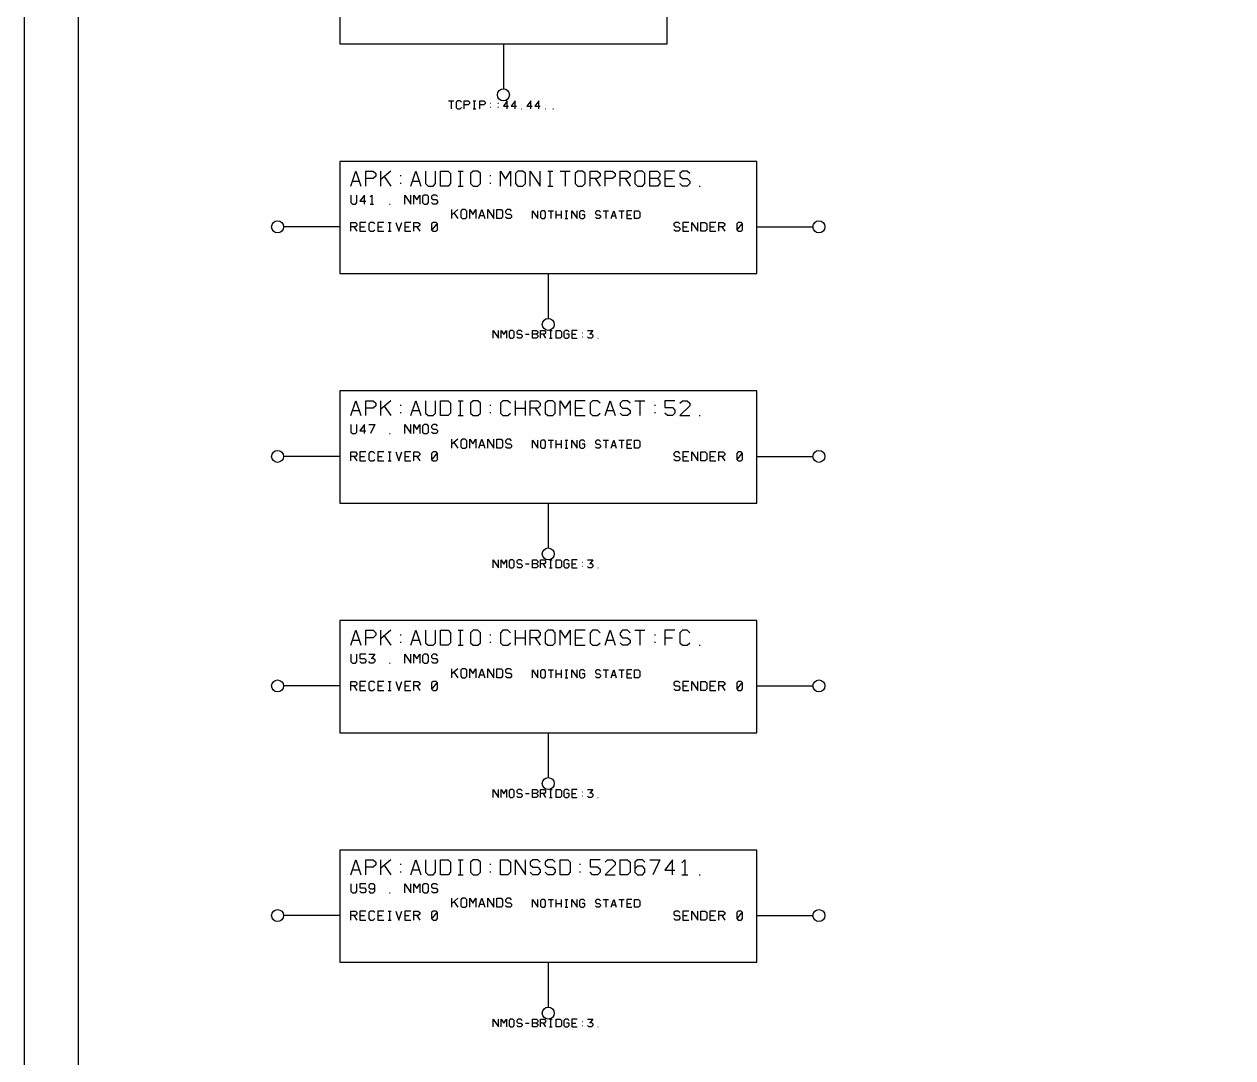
# Model space of a CAD drawing. Header units: millimetres. Extents: x 10 to 2534, y 10 to 1372.
# Drawn here: x 9.6 to 332.9, y 782.2 to 1058.7 of the extents above; entities that cross this region are included whole.
import ezdxf

# ---------------------------------------------------------------- set-up
doc = ezdxf.new("R2010")
doc.units = ezdxf.units.MM
for name, color, linetype, lineweight in [('DEVICE', 7, 'CONTINUOUS', 25), ('GROUP', 6, 'CONTINUOUS', 25), ('LABEL', 8, 'CONTINUOUS', 25), ('PANE', 250, 'CONTINUOUS', 25), ('POINT', 4, 'CONTINUOUS', 25), ('PORT_BUS', 5, 'CONTINUOUS', 25), ('PORT_IN', 3, 'CONTINUOUS', 25), ('PORT_OUT', 30, 'CONTINUOUS', 25), ('SHEET', 7, 'CONTINUOUS', 25)]:
    doc.layers.add(name, color=color, linetype=linetype, lineweight=lineweight)

msp = doc.modelspace()

# ---------------------------------------------------------------- linework, layer by layer
at = {"layer": 'DEVICE'}
for points in [[(94, 1053.4), (181.6, 1053.4), (181.6, 1083.4), (94, 1083.4)], [(94, 992), (205.6, 992), (205.6, 1022), (94, 1022)], [(94, 930.6), (205.6, 930.6), (205.6, 960.6), (94, 960.6)], [(94, 869.2), (205.6, 869.2), (205.6, 899.2), (94, 899.2)], [(94, 807.8), (205.6, 807.8), (205.6, 837.8), (94, 837.8)]]:
    msp.add_lwpolyline(points, close=True, dxfattribs=at)
at = {"layer": 'GROUP'}
msp.add_lwpolyline([(24, 223.4), (1535.9, 223.4), (1535.9, 1327.2), (24, 1327.2)], close=True, dxfattribs=at)
at = {"layer": 'LABEL'}
for points in [[(123.1, 1038.2), (124.5, 1038.2)], [(123.8, 1038.2), (123.8, 1036.1)], [(126.6, 1037.85), (126.25, 1038.2), (125.55, 1038.2), (125.2, 1037.85), (125.2, 1036.45), (125.55, 1036.1), (126.25, 1036.1), (126.6, 1036.45)], [(127.3, 1036.1), (127.3, 1038.2), (128.35, 1038.2), (128.7, 1037.85), (128.7, 1037.5), (128.35, 1037.15), (127.3, 1037.15)], [(129.75, 1038.2), (130.45, 1038.2)], [(130.1, 1036.1), (130.1, 1038.2)], [(131.5, 1036.1), (131.5, 1038.2), (132.55, 1038.2), (132.9, 1037.85), (132.9, 1037.5), (132.55, 1037.15), (131.5, 1037.15)], [(138.85, 1036.1), (138.85, 1038.2), (137.8, 1036.73), (139.2, 1036.73)], [(140.95, 1036.1), (140.95, 1038.2), (139.9, 1036.73), (141.3, 1036.73)], [(145.15, 1036.1), (145.15, 1038.2), (144.1, 1036.73), (145.5, 1036.73)], [(147.25, 1036.1), (147.25, 1038.2), (146.2, 1036.73), (147.6, 1036.73)], [(129.75, 1036.1), (130.45, 1036.1)], [(134.23, 1037.57), (134.37, 1037.57)], [(134.23, 1036.52), (134.37, 1036.52)], [(136.33, 1037.57), (136.47, 1037.57)], [(136.33, 1036.52), (136.47, 1036.52)], [(142.63, 1036.1), (142.77, 1036.1)], [(148.93, 1036.1), (149.07, 1036.1)], [(151.03, 1036.1), (151.17, 1036.1)], [(97, 1015.4), (98.333333, 1019.4), (99.666667, 1015.4)], [(101, 1015.4), (101, 1019.4), (103, 1019.4), (103.666667, 1018.733333), (103.666667, 1018.066667), (103, 1017.4), (101, 1017.4)], [(105, 1015.4), (105, 1019.4)], [(107.666667, 1019.4), (105, 1017.133333)], [(113, 1015.4), (114.333333, 1019.4), (115.666667, 1015.4)], [(117, 1019.4), (117, 1016.066667), (117.666667, 1015.4), (119, 1015.4), (119.666667, 1016.066667), (119.666667, 1019.4)], [(121, 1015.4), (121, 1019.4), (123, 1019.4), (123.666667, 1018.733333), (123.666667, 1016.066667), (123, 1015.4), (121, 1015.4)], [(125.666667, 1019.4), (127, 1019.4)], [(126.333333, 1015.4), (126.333333, 1019.4)], [(129.666667, 1015.4), (131, 1015.4), (131.666667, 1016.066667), (131.666667, 1018.733333), (131, 1019.4), (129.666667, 1019.4), (129, 1018.733333), (129, 1016.066667), (129.666667, 1015.4)], [(137, 1015.4), (137, 1019.4), (138.333333, 1017.266667), (139.666667, 1019.4), (139.666667, 1015.4)], [(141.666667, 1015.4), (143, 1015.4), (143.666667, 1016.066667), (143.666667, 1018.733333), (143, 1019.4), (141.666667, 1019.4), (141, 1018.733333), (141, 1016.066667), (141.666667, 1015.4)], [(145, 1015.4), (145, 1019.4), (147.666667, 1015.4), (147.666667, 1019.4)], [(149.666667, 1019.4), (151, 1019.4)], [(150.333333, 1015.4), (150.333333, 1019.4)], [(153, 1019.4), (155.666667, 1019.4)], [(154.333333, 1019.4), (154.333333, 1015.4)], [(157.666667, 1015.4), (159, 1015.4), (159.666667, 1016.066667), (159.666667, 1018.733333), (159, 1019.4), (157.666667, 1019.4), (157, 1018.733333), (157, 1016.066667), (157.666667, 1015.4)], [(161, 1015.4), (161, 1019.4), (163, 1019.4), (163.666667, 1018.733333), (163.666667, 1018.066667), (163, 1017.4), (161, 1017.4)], [(165, 1015.4), (165, 1019.4), (167, 1019.4), (167.666667, 1018.733333), (167.666667, 1018.066667), (167, 1017.4), (165, 1017.4)], [(169, 1015.4), (169, 1019.4), (171, 1019.4), (171.666667, 1018.733333), (171.666667, 1018.066667), (171, 1017.4), (169, 1017.4)], [(173.666667, 1015.4), (175, 1015.4), (175.666667, 1016.066667), (175.666667, 1018.733333), (175, 1019.4), (173.666667, 1019.4), (173, 1018.733333), (173, 1016.066667), (173.666667, 1015.4)], [(177, 1015.4), (177, 1019.4), (179, 1019.4), (179.666667, 1018.733333), (179.666667, 1018.066667), (179, 1017.4), (177, 1017.4)], [(183.666667, 1019.4), (181, 1019.4), (181, 1015.4), (183.666667, 1015.4)], [(187.666667, 1018.733333), (187, 1019.4), (185.666667, 1019.4), (185, 1018.733333), (185, 1018.066667), (185.666667, 1017.4), (187, 1017.4), (187.666667, 1016.733333), (187.666667, 1016.066667), (187, 1015.4), (185.666667, 1015.4), (185, 1016.066667)], [(97.466667, 1016.733333), (99.2, 1016.733333)], [(105.933333, 1017.933333), (107.666667, 1015.4)], [(110.2, 1018.2), (110.466667, 1018.2)], [(110.2, 1016.2), (110.466667, 1016.2)], [(113.466667, 1016.733333), (115.2, 1016.733333)], [(125.666667, 1015.4), (127, 1015.4)], [(134.2, 1018.2), (134.466667, 1018.2)], [(134.2, 1016.2), (134.466667, 1016.2)], [(149.666667, 1015.4), (151, 1015.4)], [(162.333333, 1017.4), (163.666667, 1015.4)], [(170.333333, 1017.4), (171.666667, 1015.4)], [(179, 1017.4), (179.666667, 1016.733333), (179.666667, 1016.066667), (179, 1015.4), (177, 1015.4)], [(181, 1017.4), (183, 1017.4)], [(190.2, 1015.4), (190.466667, 1015.4)], [(97, 1013), (97, 1011), (97.4, 1010.6), (98.2, 1010.6), (98.6, 1011), (98.6, 1013)], [(100.6, 1010.6), (100.6, 1013), (99.4, 1011.32), (101, 1011.32)], [(102.12, 1012.52), (102.6, 1013), (102.6, 1010.6)], [(111.4, 1010.6), (111.4, 1013), (113, 1010.6), (113, 1013)], [(113.8, 1010.6), (113.8, 1013), (114.6, 1011.72), (115.4, 1013), (115.4, 1010.6)], [(116.6, 1010.6), (117.4, 1010.6), (117.8, 1011), (117.8, 1012.6), (117.4, 1013), (116.6, 1013), (116.2, 1012.6), (116.2, 1011), (116.6, 1010.6)], [(120.2, 1012.6), (119.8, 1013), (119, 1013), (118.6, 1012.6), (118.6, 1012.2), (119, 1011.8), (119.8, 1011.8), (120.2, 1011.4), (120.2, 1011), (119.8, 1010.6), (119, 1010.6), (118.6, 1011)], [(102.12, 1010.6), (103.08, 1010.6)], [(107.32, 1010.6), (107.48, 1010.6)], [(97, 1003.3), (97, 1005.7), (98.2, 1005.7), (98.6, 1005.3), (98.6, 1004.9), (98.2, 1004.5), (97, 1004.5)], [(101, 1005.7), (99.4, 1005.7), (99.4, 1003.3), (101, 1003.3)], [(103.4, 1005.3), (103, 1005.7), (102.2, 1005.7), (101.8, 1005.3), (101.8, 1003.7), (102.2, 1003.3), (103, 1003.3), (103.4, 1003.7)], [(105.8, 1005.7), (104.2, 1005.7), (104.2, 1003.3), (105.8, 1003.3)], [(107, 1005.7), (107.8, 1005.7)], [(107.4, 1003.3), (107.4, 1005.7)], [(109, 1005.7), (109.8, 1003.3), (110.6, 1005.7)], [(113, 1005.7), (111.4, 1005.7), (111.4, 1003.3), (113, 1003.3)], [(113.8, 1003.3), (113.8, 1005.7), (115, 1005.7), (115.4, 1005.3), (115.4, 1004.9), (115, 1004.5), (113.8, 1004.5)], [(119, 1003.3), (119.8, 1003.3), (120.2, 1003.7), (120.2, 1005.3), (119.8, 1005.7), (119, 1005.7), (118.6, 1005.3), (118.6, 1003.7), (119, 1003.3)], [(185, 1005.3), (184.6, 1005.7), (183.8, 1005.7), (183.4, 1005.3), (183.4, 1004.9), (183.8, 1004.5), (184.6, 1004.5), (185, 1004.1), (185, 1003.7), (184.6, 1003.3), (183.8, 1003.3), (183.4, 1003.7)], [(187.4, 1005.7), (185.8, 1005.7), (185.8, 1003.3), (187.4, 1003.3)], [(188.2, 1003.3), (188.2, 1005.7), (189.8, 1003.3), (189.8, 1005.7)], [(190.6, 1003.3), (190.6, 1005.7), (191.8, 1005.7), (192.2, 1005.3), (192.2, 1003.7), (191.8, 1003.3), (190.6, 1003.3)], [(194.6, 1005.7), (193, 1005.7), (193, 1003.3), (194.6, 1003.3)], [(195.4, 1003.3), (195.4, 1005.7), (196.6, 1005.7), (197, 1005.3), (197, 1004.9), (196.6, 1004.5), (195.4, 1004.5)], [(200.6, 1003.3), (201.4, 1003.3), (201.8, 1003.7), (201.8, 1005.3), (201.4, 1005.7), (200.6, 1005.7), (200.2, 1005.3), (200.2, 1003.7), (200.6, 1003.3)], [(97.8, 1004.5), (98.6, 1003.3)], [(99.4, 1004.5), (100.6, 1004.5)], [(104.2, 1004.5), (105.4, 1004.5)], [(107, 1003.3), (107.8, 1003.3)], [(111.4, 1004.5), (112.6, 1004.5)], [(114.6, 1004.5), (115.4, 1003.3)], [(118.84, 1003.78), (119.96, 1005.22)], [(185.8, 1004.5), (187, 1004.5)], [(193, 1004.5), (194.2, 1004.5)], [(196.2, 1004.5), (197, 1003.3)], [(200.44, 1003.78), (201.56, 1005.22)], [(135.1, 974.7), (135.1, 976.8), (136.5, 974.7), (136.5, 976.8)], [(137.2, 974.7), (137.2, 976.8), (137.9, 975.68), (138.6, 976.8), (138.6, 974.7)], [(139.65, 974.7), (140.35, 974.7), (140.7, 975.05), (140.7, 976.45), (140.35, 976.8), (139.65, 976.8), (139.3, 976.45), (139.3, 975.05), (139.65, 974.7)], [(142.8, 976.45), (142.45, 976.8), (141.75, 976.8), (141.4, 976.45), (141.4, 976.1), (141.75, 975.75), (142.45, 975.75), (142.8, 975.4), (142.8, 975.05), (142.45, 974.7), (141.75, 974.7), (141.4, 975.05)], [(145.6, 974.7), (145.6, 976.8), (146.65, 976.8), (147, 976.45), (147, 976.1), (146.65, 975.75), (145.6, 975.75)], [(147.7, 974.7), (147.7, 976.8), (148.75, 976.8), (149.1, 976.45), (149.1, 976.1), (148.75, 975.75), (147.7, 975.75)], [(150.15, 976.8), (150.85, 976.8)], [(150.5, 974.7), (150.5, 976.8)], [(151.9, 974.7), (151.9, 976.8), (152.95, 976.8), (153.3, 976.45), (153.3, 975.05), (152.95, 974.7), (151.9, 974.7)], [(155.4, 976.45), (155.05, 976.8), (154.35, 976.8), (154, 976.45), (154, 975.05), (154.35, 974.7), (155.05, 974.7), (155.4, 975.05), (155.4, 975.75), (154.7, 975.75)], [(157.5, 976.8), (156.1, 976.8), (156.1, 974.7), (157.5, 974.7)], [(160.3, 976.8), (161.7, 976.8), (161, 975.89)], [(143.71, 975.75), (144.69, 975.75)], [(146.65, 975.75), (147, 975.4), (147, 975.05), (146.65, 974.7), (145.6, 974.7)], [(148.4, 975.75), (149.1, 974.7)], [(150.15, 974.7), (150.85, 974.7)], [(156.1, 975.75), (157.15, 975.75)], [(158.83, 976.17), (158.97, 976.17)], [(158.83, 975.12), (158.97, 975.12)], [(160.86, 975.89), (161.35, 975.89), (161.7, 975.54), (161.7, 975.05), (161.35, 974.7), (160.65, 974.7), (160.3, 975.05)], [(163.03, 974.7), (163.17, 974.7)], [(97, 954), (98.333333, 958), (99.666667, 954)], [(101, 954), (101, 958), (103, 958), (103.666667, 957.333333), (103.666667, 956.666667), (103, 956), (101, 956)], [(105, 954), (105, 958)], [(107.666667, 958), (105, 955.733333)], [(113, 954), (114.333333, 958), (115.666667, 954)], [(117, 958), (117, 954.666667), (117.666667, 954), (119, 954), (119.666667, 954.666667), (119.666667, 958)], [(121, 954), (121, 958), (123, 958), (123.666667, 957.333333), (123.666667, 954.666667), (123, 954), (121, 954)], [(125.666667, 958), (127, 958)], [(126.333333, 954), (126.333333, 958)], [(129.666667, 954), (131, 954), (131.666667, 954.666667), (131.666667, 957.333333), (131, 958), (129.666667, 958), (129, 957.333333), (129, 954.666667), (129.666667, 954)], [(139.666667, 957.333333), (139, 958), (137.666667, 958), (137, 957.333333), (137, 954.666667), (137.666667, 954), (139, 954), (139.666667, 954.666667)], [(141, 954), (141, 958)], [(143.666667, 954), (143.666667, 958)], [(145, 954), (145, 958), (147, 958), (147.666667, 957.333333), (147.666667, 956.666667), (147, 956), (145, 956)], [(149.666667, 954), (151, 954), (151.666667, 954.666667), (151.666667, 957.333333), (151, 958), (149.666667, 958), (149, 957.333333), (149, 954.666667), (149.666667, 954)], [(153, 954), (153, 958), (154.333333, 955.866667), (155.666667, 958), (155.666667, 954)], [(159.666667, 958), (157, 958), (157, 954), (159.666667, 954)], [(163.666667, 957.333333), (163, 958), (161.666667, 958), (161, 957.333333), (161, 954.666667), (161.666667, 954), (163, 954), (163.666667, 954.666667)], [(165, 954), (166.333333, 958), (167.666667, 954)], [(171.666667, 957.333333), (171, 958), (169.666667, 958), (169, 957.333333), (169, 956.666667), (169.666667, 956), (171, 956), (171.666667, 955.333333), (171.666667, 954.666667), (171, 954), (169.666667, 954), (169, 954.666667)], [(173, 958), (175.666667, 958)], [(174.333333, 958), (174.333333, 954)], [(183.666667, 958), (181, 958), (181, 956.133333), (183, 956.133333), (183.666667, 955.466667), (183.666667, 954.666667), (183, 954), (181.666667, 954), (181, 954.666667)], [(185, 957.333333), (185.666667, 958), (187, 958), (187.666667, 957.333333), (187.666667, 956.666667), (185, 954), (187.666667, 954)], [(97.466667, 955.333333), (99.2, 955.333333)], [(105.933333, 956.533333), (107.666667, 954)], [(110.2, 956.8), (110.466667, 956.8)], [(110.2, 954.8), (110.466667, 954.8)], [(113.466667, 955.333333), (115.2, 955.333333)], [(125.666667, 954), (127, 954)], [(134.2, 956.8), (134.466667, 956.8)], [(134.2, 954.8), (134.466667, 954.8)], [(141, 956), (143.666667, 956)], [(146.333333, 956), (147.666667, 954)], [(157, 956), (159, 956)], [(165.466667, 955.333333), (167.2, 955.333333)], [(178.2, 956.8), (178.466667, 956.8)], [(178.2, 954.8), (178.466667, 954.8)], [(190.2, 954), (190.466667, 954)], [(97, 951.6), (97, 949.6), (97.4, 949.2), (98.2, 949.2), (98.6, 949.6), (98.6, 951.6)], [(100.6, 949.2), (100.6, 951.6), (99.4, 949.92), (101, 949.92)], [(101.8, 951.6), (103.4, 951.6), (102.28, 949.2)], [(111.4, 949.2), (111.4, 951.6), (113, 949.2), (113, 951.6)], [(113.8, 949.2), (113.8, 951.6), (114.6, 950.32), (115.4, 951.6), (115.4, 949.2)], [(116.6, 949.2), (117.4, 949.2), (117.8, 949.6), (117.8, 951.2), (117.4, 951.6), (116.6, 951.6), (116.2, 951.2), (116.2, 949.6), (116.6, 949.2)], [(120.2, 951.2), (119.8, 951.6), (119, 951.6), (118.6, 951.2), (118.6, 950.8), (119, 950.4), (119.8, 950.4), (120.2, 950), (120.2, 949.6), (119.8, 949.2), (119, 949.2), (118.6, 949.6)], [(107.32, 949.2), (107.48, 949.2)], [(97, 941.9), (97, 944.3), (98.2, 944.3), (98.6, 943.9), (98.6, 943.5), (98.2, 943.1), (97, 943.1)], [(101, 944.3), (99.4, 944.3), (99.4, 941.9), (101, 941.9)], [(103.4, 943.9), (103, 944.3), (102.2, 944.3), (101.8, 943.9), (101.8, 942.3), (102.2, 941.9), (103, 941.9), (103.4, 942.3)], [(105.8, 944.3), (104.2, 944.3), (104.2, 941.9), (105.8, 941.9)], [(107, 944.3), (107.8, 944.3)], [(107.4, 941.9), (107.4, 944.3)], [(109, 944.3), (109.8, 941.9), (110.6, 944.3)], [(113, 944.3), (111.4, 944.3), (111.4, 941.9), (113, 941.9)], [(113.8, 941.9), (113.8, 944.3), (115, 944.3), (115.4, 943.9), (115.4, 943.5), (115, 943.1), (113.8, 943.1)], [(119, 941.9), (119.8, 941.9), (120.2, 942.3), (120.2, 943.9), (119.8, 944.3), (119, 944.3), (118.6, 943.9), (118.6, 942.3), (119, 941.9)], [(185, 943.9), (184.6, 944.3), (183.8, 944.3), (183.4, 943.9), (183.4, 943.5), (183.8, 943.1), (184.6, 943.1), (185, 942.7), (185, 942.3), (184.6, 941.9), (183.8, 941.9), (183.4, 942.3)], [(187.4, 944.3), (185.8, 944.3), (185.8, 941.9), (187.4, 941.9)], [(188.2, 941.9), (188.2, 944.3), (189.8, 941.9), (189.8, 944.3)], [(190.6, 941.9), (190.6, 944.3), (191.8, 944.3), (192.2, 943.9), (192.2, 942.3), (191.8, 941.9), (190.6, 941.9)], [(194.6, 944.3), (193, 944.3), (193, 941.9), (194.6, 941.9)], [(195.4, 941.9), (195.4, 944.3), (196.6, 944.3), (197, 943.9), (197, 943.5), (196.6, 943.1), (195.4, 943.1)], [(200.6, 941.9), (201.4, 941.9), (201.8, 942.3), (201.8, 943.9), (201.4, 944.3), (200.6, 944.3), (200.2, 943.9), (200.2, 942.3), (200.6, 941.9)], [(97.8, 943.1), (98.6, 941.9)], [(99.4, 943.1), (100.6, 943.1)], [(104.2, 943.1), (105.4, 943.1)], [(107, 941.9), (107.8, 941.9)], [(111.4, 943.1), (112.6, 943.1)], [(114.6, 943.1), (115.4, 941.9)], [(118.84, 942.38), (119.96, 943.82)], [(185.8, 943.1), (187, 943.1)], [(193, 943.1), (194.2, 943.1)], [(196.2, 943.1), (197, 941.9)], [(200.44, 942.38), (201.56, 943.82)], [(135.1, 913.3), (135.1, 915.4), (136.5, 913.3), (136.5, 915.4)], [(137.2, 913.3), (137.2, 915.4), (137.9, 914.28), (138.6, 915.4), (138.6, 913.3)], [(139.65, 913.3), (140.35, 913.3), (140.7, 913.65), (140.7, 915.05), (140.35, 915.4), (139.65, 915.4), (139.3, 915.05), (139.3, 913.65), (139.65, 913.3)], [(142.8, 915.05), (142.45, 915.4), (141.75, 915.4), (141.4, 915.05), (141.4, 914.7), (141.75, 914.35), (142.45, 914.35), (142.8, 914), (142.8, 913.65), (142.45, 913.3), (141.75, 913.3), (141.4, 913.65)], [(145.6, 913.3), (145.6, 915.4), (146.65, 915.4), (147, 915.05), (147, 914.7), (146.65, 914.35), (145.6, 914.35)], [(147.7, 913.3), (147.7, 915.4), (148.75, 915.4), (149.1, 915.05), (149.1, 914.7), (148.75, 914.35), (147.7, 914.35)], [(150.15, 915.4), (150.85, 915.4)], [(150.5, 913.3), (150.5, 915.4)], [(151.9, 913.3), (151.9, 915.4), (152.95, 915.4), (153.3, 915.05), (153.3, 913.65), (152.95, 913.3), (151.9, 913.3)], [(155.4, 915.05), (155.05, 915.4), (154.35, 915.4), (154, 915.05), (154, 913.65), (154.35, 913.3), (155.05, 913.3), (155.4, 913.65), (155.4, 914.35), (154.7, 914.35)], [(157.5, 915.4), (156.1, 915.4), (156.1, 913.3), (157.5, 913.3)], [(160.3, 915.4), (161.7, 915.4), (161, 914.49)], [(143.71, 914.35), (144.69, 914.35)], [(146.65, 914.35), (147, 914), (147, 913.65), (146.65, 913.3), (145.6, 913.3)], [(148.4, 914.35), (149.1, 913.3)], [(150.15, 913.3), (150.85, 913.3)], [(156.1, 914.35), (157.15, 914.35)], [(158.83, 914.77), (158.97, 914.77)], [(158.83, 913.72), (158.97, 913.72)], [(160.86, 914.49), (161.35, 914.49), (161.7, 914.14), (161.7, 913.65), (161.35, 913.3), (160.65, 913.3), (160.3, 913.65)], [(163.03, 913.3), (163.17, 913.3)], [(97, 892.6), (98.333333, 896.6), (99.666667, 892.6)], [(101, 892.6), (101, 896.6), (103, 896.6), (103.666667, 895.933333), (103.666667, 895.266667), (103, 894.6), (101, 894.6)], [(105, 892.6), (105, 896.6)], [(107.666667, 896.6), (105, 894.333333)], [(113, 892.6), (114.333333, 896.6), (115.666667, 892.6)], [(117, 896.6), (117, 893.266667), (117.666667, 892.6), (119, 892.6), (119.666667, 893.266667), (119.666667, 896.6)], [(121, 892.6), (121, 896.6), (123, 896.6), (123.666667, 895.933333), (123.666667, 893.266667), (123, 892.6), (121, 892.6)], [(125.666667, 896.6), (127, 896.6)], [(126.333333, 892.6), (126.333333, 896.6)], [(129.666667, 892.6), (131, 892.6), (131.666667, 893.266667), (131.666667, 895.933333), (131, 896.6), (129.666667, 896.6), (129, 895.933333), (129, 893.266667), (129.666667, 892.6)], [(139.666667, 895.933333), (139, 896.6), (137.666667, 896.6), (137, 895.933333), (137, 893.266667), (137.666667, 892.6), (139, 892.6), (139.666667, 893.266667)], [(141, 892.6), (141, 896.6)], [(143.666667, 892.6), (143.666667, 896.6)], [(145, 892.6), (145, 896.6), (147, 896.6), (147.666667, 895.933333), (147.666667, 895.266667), (147, 894.6), (145, 894.6)], [(149.666667, 892.6), (151, 892.6), (151.666667, 893.266667), (151.666667, 895.933333), (151, 896.6), (149.666667, 896.6), (149, 895.933333), (149, 893.266667), (149.666667, 892.6)], [(153, 892.6), (153, 896.6), (154.333333, 894.466667), (155.666667, 896.6), (155.666667, 892.6)], [(159.666667, 896.6), (157, 896.6), (157, 892.6), (159.666667, 892.6)], [(163.666667, 895.933333), (163, 896.6), (161.666667, 896.6), (161, 895.933333), (161, 893.266667), (161.666667, 892.6), (163, 892.6), (163.666667, 893.266667)], [(165, 892.6), (166.333333, 896.6), (167.666667, 892.6)], [(171.666667, 895.933333), (171, 896.6), (169.666667, 896.6), (169, 895.933333), (169, 895.266667), (169.666667, 894.6), (171, 894.6), (171.666667, 893.933333), (171.666667, 893.266667), (171, 892.6), (169.666667, 892.6), (169, 893.266667)], [(173, 896.6), (175.666667, 896.6)], [(174.333333, 896.6), (174.333333, 892.6)], [(183.666667, 896.6), (181, 896.6), (181, 892.6)], [(187.666667, 895.933333), (187, 896.6), (185.666667, 896.6), (185, 895.933333), (185, 893.266667), (185.666667, 892.6), (187, 892.6), (187.666667, 893.266667)], [(97.466667, 893.933333), (99.2, 893.933333)], [(105.933333, 895.133333), (107.666667, 892.6)], [(110.2, 895.4), (110.466667, 895.4)], [(110.2, 893.4), (110.466667, 893.4)], [(113.466667, 893.933333), (115.2, 893.933333)], [(125.666667, 892.6), (127, 892.6)], [(134.2, 895.4), (134.466667, 895.4)], [(134.2, 893.4), (134.466667, 893.4)], [(141, 894.6), (143.666667, 894.6)], [(146.333333, 894.6), (147.666667, 892.6)], [(157, 894.6), (159, 894.6)], [(165.466667, 893.933333), (167.2, 893.933333)], [(178.2, 895.4), (178.466667, 895.4)], [(178.2, 893.4), (178.466667, 893.4)], [(181, 894.6), (183, 894.6)], [(190.2, 892.6), (190.466667, 892.6)], [(97, 890.2), (97, 888.2), (97.4, 887.8), (98.2, 887.8), (98.6, 888.2), (98.6, 890.2)], [(101, 890.2), (99.4, 890.2), (99.4, 889.08), (100.6, 889.08), (101, 888.68), (101, 888.2), (100.6, 887.8), (99.8, 887.8), (99.4, 888.2)], [(101.8, 890.2), (103.4, 890.2), (102.6, 889.16)], [(102.44, 889.16), (103, 889.16), (103.4, 888.76), (103.4, 888.2), (103, 887.8), (102.2, 887.8), (101.8, 888.2)], [(111.4, 887.8), (111.4, 890.2), (113, 887.8), (113, 890.2)], [(113.8, 887.8), (113.8, 890.2), (114.6, 888.92), (115.4, 890.2), (115.4, 887.8)], [(116.6, 887.8), (117.4, 887.8), (117.8, 888.2), (117.8, 889.8), (117.4, 890.2), (116.6, 890.2), (116.2, 889.8), (116.2, 888.2), (116.6, 887.8)], [(120.2, 889.8), (119.8, 890.2), (119, 890.2), (118.6, 889.8), (118.6, 889.4), (119, 889), (119.8, 889), (120.2, 888.6), (120.2, 888.2), (119.8, 887.8), (119, 887.8), (118.6, 888.2)], [(107.32, 887.8), (107.48, 887.8)], [(97, 880.5), (97, 882.9), (98.2, 882.9), (98.6, 882.5), (98.6, 882.1), (98.2, 881.7), (97, 881.7)], [(101, 882.9), (99.4, 882.9), (99.4, 880.5), (101, 880.5)], [(103.4, 882.5), (103, 882.9), (102.2, 882.9), (101.8, 882.5), (101.8, 880.9), (102.2, 880.5), (103, 880.5), (103.4, 880.9)], [(105.8, 882.9), (104.2, 882.9), (104.2, 880.5), (105.8, 880.5)], [(107, 882.9), (107.8, 882.9)], [(107.4, 880.5), (107.4, 882.9)], [(109, 882.9), (109.8, 880.5), (110.6, 882.9)], [(113, 882.9), (111.4, 882.9), (111.4, 880.5), (113, 880.5)], [(113.8, 880.5), (113.8, 882.9), (115, 882.9), (115.4, 882.5), (115.4, 882.1), (115, 881.7), (113.8, 881.7)], [(119, 880.5), (119.8, 880.5), (120.2, 880.9), (120.2, 882.5), (119.8, 882.9), (119, 882.9), (118.6, 882.5), (118.6, 880.9), (119, 880.5)], [(185, 882.5), (184.6, 882.9), (183.8, 882.9), (183.4, 882.5), (183.4, 882.1), (183.8, 881.7), (184.6, 881.7), (185, 881.3), (185, 880.9), (184.6, 880.5), (183.8, 880.5), (183.4, 880.9)], [(187.4, 882.9), (185.8, 882.9), (185.8, 880.5), (187.4, 880.5)], [(188.2, 880.5), (188.2, 882.9), (189.8, 880.5), (189.8, 882.9)], [(190.6, 880.5), (190.6, 882.9), (191.8, 882.9), (192.2, 882.5), (192.2, 880.9), (191.8, 880.5), (190.6, 880.5)], [(194.6, 882.9), (193, 882.9), (193, 880.5), (194.6, 880.5)], [(195.4, 880.5), (195.4, 882.9), (196.6, 882.9), (197, 882.5), (197, 882.1), (196.6, 881.7), (195.4, 881.7)], [(200.6, 880.5), (201.4, 880.5), (201.8, 880.9), (201.8, 882.5), (201.4, 882.9), (200.6, 882.9), (200.2, 882.5), (200.2, 880.9), (200.6, 880.5)], [(97.8, 881.7), (98.6, 880.5)], [(99.4, 881.7), (100.6, 881.7)], [(104.2, 881.7), (105.4, 881.7)], [(107, 880.5), (107.8, 880.5)], [(111.4, 881.7), (112.6, 881.7)], [(114.6, 881.7), (115.4, 880.5)], [(118.84, 880.98), (119.96, 882.42)], [(185.8, 881.7), (187, 881.7)], [(193, 881.7), (194.2, 881.7)], [(196.2, 881.7), (197, 880.5)], [(200.44, 880.98), (201.56, 882.42)], [(135.1, 851.9), (135.1, 854), (136.5, 851.9), (136.5, 854)], [(137.2, 851.9), (137.2, 854), (137.9, 852.88), (138.6, 854), (138.6, 851.9)], [(139.65, 851.9), (140.35, 851.9), (140.7, 852.25), (140.7, 853.65), (140.35, 854), (139.65, 854), (139.3, 853.65), (139.3, 852.25), (139.65, 851.9)], [(142.8, 853.65), (142.45, 854), (141.75, 854), (141.4, 853.65), (141.4, 853.3), (141.75, 852.95), (142.45, 852.95), (142.8, 852.6), (142.8, 852.25), (142.45, 851.9), (141.75, 851.9), (141.4, 852.25)], [(145.6, 851.9), (145.6, 854), (146.65, 854), (147, 853.65), (147, 853.3), (146.65, 852.95), (145.6, 852.95)], [(147.7, 851.9), (147.7, 854), (148.75, 854), (149.1, 853.65), (149.1, 853.3), (148.75, 852.95), (147.7, 852.95)], [(150.15, 854), (150.85, 854)], [(150.5, 851.9), (150.5, 854)], [(151.9, 851.9), (151.9, 854), (152.95, 854), (153.3, 853.65), (153.3, 852.25), (152.95, 851.9), (151.9, 851.9)], [(155.4, 853.65), (155.05, 854), (154.35, 854), (154, 853.65), (154, 852.25), (154.35, 851.9), (155.05, 851.9), (155.4, 852.25), (155.4, 852.95), (154.7, 852.95)], [(157.5, 854), (156.1, 854), (156.1, 851.9), (157.5, 851.9)], [(160.3, 854), (161.7, 854), (161, 853.09)], [(143.71, 852.95), (144.69, 852.95)], [(146.65, 852.95), (147, 852.6), (147, 852.25), (146.65, 851.9), (145.6, 851.9)], [(148.4, 852.95), (149.1, 851.9)], [(150.15, 851.9), (150.85, 851.9)], [(156.1, 852.95), (157.15, 852.95)], [(158.83, 853.37), (158.97, 853.37)], [(158.83, 852.32), (158.97, 852.32)], [(160.86, 853.09), (161.35, 853.09), (161.7, 852.74), (161.7, 852.25), (161.35, 851.9), (160.65, 851.9), (160.3, 852.25)], [(163.03, 851.9), (163.17, 851.9)], [(97, 831.2), (98.333333, 835.2), (99.666667, 831.2)], [(101, 831.2), (101, 835.2), (103, 835.2), (103.666667, 834.533333), (103.666667, 833.866667), (103, 833.2), (101, 833.2)], [(105, 831.2), (105, 835.2)], [(107.666667, 835.2), (105, 832.933333)], [(113, 831.2), (114.333333, 835.2), (115.666667, 831.2)], [(117, 835.2), (117, 831.866667), (117.666667, 831.2), (119, 831.2), (119.666667, 831.866667), (119.666667, 835.2)], [(121, 831.2), (121, 835.2), (123, 835.2), (123.666667, 834.533333), (123.666667, 831.866667), (123, 831.2), (121, 831.2)], [(125.666667, 835.2), (127, 835.2)], [(126.333333, 831.2), (126.333333, 835.2)], [(129.666667, 831.2), (131, 831.2), (131.666667, 831.866667), (131.666667, 834.533333), (131, 835.2), (129.666667, 835.2), (129, 834.533333), (129, 831.866667), (129.666667, 831.2)], [(137, 831.2), (137, 835.2), (139, 835.2), (139.666667, 834.533333), (139.666667, 831.866667), (139, 831.2), (137, 831.2)], [(141, 831.2), (141, 835.2), (143.666667, 831.2), (143.666667, 835.2)], [(147.666667, 834.533333), (147, 835.2), (145.666667, 835.2), (145, 834.533333), (145, 833.866667), (145.666667, 833.2), (147, 833.2), (147.666667, 832.533333), (147.666667, 831.866667), (147, 831.2), (145.666667, 831.2), (145, 831.866667)], [(151.666667, 834.533333), (151, 835.2), (149.666667, 835.2), (149, 834.533333), (149, 833.866667), (149.666667, 833.2), (151, 833.2), (151.666667, 832.533333), (151.666667, 831.866667), (151, 831.2), (149.666667, 831.2), (149, 831.866667)], [(153, 831.2), (153, 835.2), (155, 835.2), (155.666667, 834.533333), (155.666667, 831.866667), (155, 831.2), (153, 831.2)], [(163.666667, 835.2), (161, 835.2), (161, 833.333333), (163, 833.333333), (163.666667, 832.666667), (163.666667, 831.866667), (163, 831.2), (161.666667, 831.2), (161, 831.866667)], [(165, 834.533333), (165.666667, 835.2), (167, 835.2), (167.666667, 834.533333), (167.666667, 833.866667), (165, 831.2), (167.666667, 831.2)], [(169, 831.2), (169, 835.2), (171, 835.2), (171.666667, 834.533333), (171.666667, 831.866667), (171, 831.2), (169, 831.2)], [(175.666667, 834.533333), (175, 835.2), (173.666667, 835.2), (173, 834.533333), (173, 831.866667), (173.666667, 831.2), (175, 831.2), (175.666667, 831.866667), (175.666667, 832.8), (175, 833.466667), (173.666667, 833.466667), (173, 832.8)], [(177, 835.2), (179.666667, 835.2), (177.8, 831.2)], [(183, 831.2), (183, 835.2), (181, 832.4), (183.666667, 832.4)], [(185.533333, 834.4), (186.333333, 835.2), (186.333333, 831.2)], [(97.466667, 832.533333), (99.2, 832.533333)], [(105.933333, 833.733333), (107.666667, 831.2)], [(110.2, 834), (110.466667, 834)], [(110.2, 832), (110.466667, 832)], [(113.466667, 832.533333), (115.2, 832.533333)], [(125.666667, 831.2), (127, 831.2)], [(134.2, 834), (134.466667, 834)], [(134.2, 832), (134.466667, 832)], [(158.2, 834), (158.466667, 834)], [(158.2, 832), (158.466667, 832)], [(185.533333, 831.2), (187.133333, 831.2)], [(190.2, 831.2), (190.466667, 831.2)], [(97, 828.8), (97, 826.8), (97.4, 826.4), (98.2, 826.4), (98.6, 826.8), (98.6, 828.8)], [(101, 828.8), (99.4, 828.8), (99.4, 827.68), (100.6, 827.68), (101, 827.28), (101, 826.8), (100.6, 826.4), (99.8, 826.4), (99.4, 826.8)], [(101.8, 826.8), (102.2, 826.4), (103, 826.4), (103.4, 826.8), (103.4, 828.4), (103, 828.8), (102.2, 828.8), (101.8, 828.4), (101.8, 827.84), (102.2, 827.44), (103, 827.44), (103.4, 827.84)], [(111.4, 826.4), (111.4, 828.8), (113, 826.4), (113, 828.8)], [(113.8, 826.4), (113.8, 828.8), (114.6, 827.52), (115.4, 828.8), (115.4, 826.4)], [(116.6, 826.4), (117.4, 826.4), (117.8, 826.8), (117.8, 828.4), (117.4, 828.8), (116.6, 828.8), (116.2, 828.4), (116.2, 826.8), (116.6, 826.4)], [(120.2, 828.4), (119.8, 828.8), (119, 828.8), (118.6, 828.4), (118.6, 828), (119, 827.6), (119.8, 827.6), (120.2, 827.2), (120.2, 826.8), (119.8, 826.4), (119, 826.4), (118.6, 826.8)], [(107.32, 826.4), (107.48, 826.4)], [(97, 819.1), (97, 821.5), (98.2, 821.5), (98.6, 821.1), (98.6, 820.7), (98.2, 820.3), (97, 820.3)], [(101, 821.5), (99.4, 821.5), (99.4, 819.1), (101, 819.1)], [(103.4, 821.1), (103, 821.5), (102.2, 821.5), (101.8, 821.1), (101.8, 819.5), (102.2, 819.1), (103, 819.1), (103.4, 819.5)], [(105.8, 821.5), (104.2, 821.5), (104.2, 819.1), (105.8, 819.1)], [(107, 821.5), (107.8, 821.5)], [(107.4, 819.1), (107.4, 821.5)], [(109, 821.5), (109.8, 819.1), (110.6, 821.5)], [(113, 821.5), (111.4, 821.5), (111.4, 819.1), (113, 819.1)], [(113.8, 819.1), (113.8, 821.5), (115, 821.5), (115.4, 821.1), (115.4, 820.7), (115, 820.3), (113.8, 820.3)], [(119, 819.1), (119.8, 819.1), (120.2, 819.5), (120.2, 821.1), (119.8, 821.5), (119, 821.5), (118.6, 821.1), (118.6, 819.5), (119, 819.1)], [(185, 821.1), (184.6, 821.5), (183.8, 821.5), (183.4, 821.1), (183.4, 820.7), (183.8, 820.3), (184.6, 820.3), (185, 819.9), (185, 819.5), (184.6, 819.1), (183.8, 819.1), (183.4, 819.5)], [(187.4, 821.5), (185.8, 821.5), (185.8, 819.1), (187.4, 819.1)], [(188.2, 819.1), (188.2, 821.5), (189.8, 819.1), (189.8, 821.5)], [(190.6, 819.1), (190.6, 821.5), (191.8, 821.5), (192.2, 821.1), (192.2, 819.5), (191.8, 819.1), (190.6, 819.1)], [(194.6, 821.5), (193, 821.5), (193, 819.1), (194.6, 819.1)], [(195.4, 819.1), (195.4, 821.5), (196.6, 821.5), (197, 821.1), (197, 820.7), (196.6, 820.3), (195.4, 820.3)], [(200.6, 819.1), (201.4, 819.1), (201.8, 819.5), (201.8, 821.1), (201.4, 821.5), (200.6, 821.5), (200.2, 821.1), (200.2, 819.5), (200.6, 819.1)], [(97.8, 820.3), (98.6, 819.1)], [(99.4, 820.3), (100.6, 820.3)], [(104.2, 820.3), (105.4, 820.3)], [(107, 819.1), (107.8, 819.1)], [(111.4, 820.3), (112.6, 820.3)], [(114.6, 820.3), (115.4, 819.1)], [(118.84, 819.58), (119.96, 821.02)], [(185.8, 820.3), (187, 820.3)], [(193, 820.3), (194.2, 820.3)], [(196.2, 820.3), (197, 819.1)], [(200.44, 819.58), (201.56, 821.02)], [(135.1, 790.5), (135.1, 792.6), (136.5, 790.5), (136.5, 792.6)], [(137.2, 790.5), (137.2, 792.6), (137.9, 791.48), (138.6, 792.6), (138.6, 790.5)], [(139.65, 790.5), (140.35, 790.5), (140.7, 790.85), (140.7, 792.25), (140.35, 792.6), (139.65, 792.6), (139.3, 792.25), (139.3, 790.85), (139.65, 790.5)], [(142.8, 792.25), (142.45, 792.6), (141.75, 792.6), (141.4, 792.25), (141.4, 791.9), (141.75, 791.55), (142.45, 791.55), (142.8, 791.2), (142.8, 790.85), (142.45, 790.5), (141.75, 790.5), (141.4, 790.85)], [(145.6, 790.5), (145.6, 792.6), (146.65, 792.6), (147, 792.25), (147, 791.9), (146.65, 791.55), (145.6, 791.55)], [(147.7, 790.5), (147.7, 792.6), (148.75, 792.6), (149.1, 792.25), (149.1, 791.9), (148.75, 791.55), (147.7, 791.55)], [(150.15, 792.6), (150.85, 792.6)], [(150.5, 790.5), (150.5, 792.6)], [(151.9, 790.5), (151.9, 792.6), (152.95, 792.6), (153.3, 792.25), (153.3, 790.85), (152.95, 790.5), (151.9, 790.5)], [(155.4, 792.25), (155.05, 792.6), (154.35, 792.6), (154, 792.25), (154, 790.85), (154.35, 790.5), (155.05, 790.5), (155.4, 790.85), (155.4, 791.55), (154.7, 791.55)], [(157.5, 792.6), (156.1, 792.6), (156.1, 790.5), (157.5, 790.5)], [(160.3, 792.6), (161.7, 792.6), (161, 791.69)], [(143.71, 791.55), (144.69, 791.55)], [(146.65, 791.55), (147, 791.2), (147, 790.85), (146.65, 790.5), (145.6, 790.5)], [(148.4, 791.55), (149.1, 790.5)], [(150.15, 790.5), (150.85, 790.5)], [(156.1, 791.55), (157.15, 791.55)], [(158.83, 791.97), (158.97, 791.97)], [(158.83, 790.92), (158.97, 790.92)], [(160.86, 791.69), (161.35, 791.69), (161.7, 791.34), (161.7, 790.85), (161.35, 790.5), (160.65, 790.5), (160.3, 790.85)], [(163.03, 790.5), (163.17, 790.5)]]:
    msp.add_lwpolyline(points, dxfattribs=at)
at = {"layer": 'PANE'}
for points in [[(124, 1006.7), (124, 1009.1)], [(125.6, 1009.1), (124, 1007.74)], [(126.8, 1006.7), (127.6, 1006.7), (128, 1007.1), (128, 1008.7), (127.6, 1009.1), (126.8, 1009.1), (126.4, 1008.7), (126.4, 1007.1), (126.8, 1006.7)], [(128.8, 1006.7), (128.8, 1009.1), (129.6, 1007.82), (130.4, 1009.1), (130.4, 1006.7)], [(131.2, 1006.7), (132, 1009.1), (132.8, 1006.7)], [(133.6, 1006.7), (133.6, 1009.1), (135.2, 1006.7), (135.2, 1009.1)], [(136, 1006.7), (136, 1009.1), (137.2, 1009.1), (137.6, 1008.7), (137.6, 1007.1), (137.2, 1006.7), (136, 1006.7)], [(140, 1008.7), (139.6, 1009.1), (138.8, 1009.1), (138.4, 1008.7), (138.4, 1008.3), (138.8, 1007.9), (139.6, 1007.9), (140, 1007.5), (140, 1007.1), (139.6, 1006.7), (138.8, 1006.7), (138.4, 1007.1)], [(145.6, 1006.7), (145.6, 1008.8), (147, 1006.7), (147, 1008.8)], [(148.05, 1006.7), (148.75, 1006.7), (149.1, 1007.05), (149.1, 1008.45), (148.75, 1008.8), (148.05, 1008.8), (147.7, 1008.45), (147.7, 1007.05), (148.05, 1006.7)], [(149.8, 1008.8), (151.2, 1008.8)], [(150.5, 1008.8), (150.5, 1006.7)], [(151.9, 1006.7), (151.9, 1008.8)], [(153.3, 1006.7), (153.3, 1008.8)], [(154.35, 1008.8), (155.05, 1008.8)], [(154.7, 1006.7), (154.7, 1008.8)], [(156.1, 1006.7), (156.1, 1008.8), (157.5, 1006.7), (157.5, 1008.8)], [(159.6, 1008.45), (159.25, 1008.8), (158.55, 1008.8), (158.2, 1008.45), (158.2, 1007.05), (158.55, 1006.7), (159.25, 1006.7), (159.6, 1007.05), (159.6, 1007.75), (158.9, 1007.75)], [(163.8, 1008.45), (163.45, 1008.8), (162.75, 1008.8), (162.4, 1008.45), (162.4, 1008.1), (162.75, 1007.75), (163.45, 1007.75), (163.8, 1007.4), (163.8, 1007.05), (163.45, 1006.7), (162.75, 1006.7), (162.4, 1007.05)], [(164.5, 1008.8), (165.9, 1008.8)], [(165.2, 1008.8), (165.2, 1006.7)], [(166.6, 1006.7), (167.3, 1008.8), (168, 1006.7)], [(168.7, 1008.8), (170.1, 1008.8)], [(169.4, 1008.8), (169.4, 1006.7)], [(172.2, 1008.8), (170.8, 1008.8), (170.8, 1006.7), (172.2, 1006.7)], [(172.9, 1006.7), (172.9, 1008.8), (173.95, 1008.8), (174.3, 1008.45), (174.3, 1007.05), (173.95, 1006.7), (172.9, 1006.7)], [(124.56, 1008.22), (125.6, 1006.7)], [(131.48, 1007.5), (132.52, 1007.5)], [(151.9, 1007.75), (153.3, 1007.75)], [(154.35, 1006.7), (155.05, 1006.7)], [(166.845, 1007.4), (167.755, 1007.4)], [(170.8, 1007.75), (171.85, 1007.75)], [(124, 945.3), (124, 947.7)], [(125.6, 947.7), (124, 946.34)], [(126.8, 945.3), (127.6, 945.3), (128, 945.7), (128, 947.3), (127.6, 947.7), (126.8, 947.7), (126.4, 947.3), (126.4, 945.7), (126.8, 945.3)], [(128.8, 945.3), (128.8, 947.7), (129.6, 946.42), (130.4, 947.7), (130.4, 945.3)], [(131.2, 945.3), (132, 947.7), (132.8, 945.3)], [(133.6, 945.3), (133.6, 947.7), (135.2, 945.3), (135.2, 947.7)], [(136, 945.3), (136, 947.7), (137.2, 947.7), (137.6, 947.3), (137.6, 945.7), (137.2, 945.3), (136, 945.3)], [(140, 947.3), (139.6, 947.7), (138.8, 947.7), (138.4, 947.3), (138.4, 946.9), (138.8, 946.5), (139.6, 946.5), (140, 946.1), (140, 945.7), (139.6, 945.3), (138.8, 945.3), (138.4, 945.7)], [(145.6, 945.3), (145.6, 947.4), (147, 945.3), (147, 947.4)], [(148.05, 945.3), (148.75, 945.3), (149.1, 945.65), (149.1, 947.05), (148.75, 947.4), (148.05, 947.4), (147.7, 947.05), (147.7, 945.65), (148.05, 945.3)], [(149.8, 947.4), (151.2, 947.4)], [(150.5, 947.4), (150.5, 945.3)], [(151.9, 945.3), (151.9, 947.4)], [(153.3, 945.3), (153.3, 947.4)], [(154.35, 947.4), (155.05, 947.4)], [(154.7, 945.3), (154.7, 947.4)], [(156.1, 945.3), (156.1, 947.4), (157.5, 945.3), (157.5, 947.4)], [(159.6, 947.05), (159.25, 947.4), (158.55, 947.4), (158.2, 947.05), (158.2, 945.65), (158.55, 945.3), (159.25, 945.3), (159.6, 945.65), (159.6, 946.35), (158.9, 946.35)], [(163.8, 947.05), (163.45, 947.4), (162.75, 947.4), (162.4, 947.05), (162.4, 946.7), (162.75, 946.35), (163.45, 946.35), (163.8, 946), (163.8, 945.65), (163.45, 945.3), (162.75, 945.3), (162.4, 945.65)], [(164.5, 947.4), (165.9, 947.4)], [(165.2, 947.4), (165.2, 945.3)], [(166.6, 945.3), (167.3, 947.4), (168, 945.3)], [(168.7, 947.4), (170.1, 947.4)], [(169.4, 947.4), (169.4, 945.3)], [(172.2, 947.4), (170.8, 947.4), (170.8, 945.3), (172.2, 945.3)], [(172.9, 945.3), (172.9, 947.4), (173.95, 947.4), (174.3, 947.05), (174.3, 945.65), (173.95, 945.3), (172.9, 945.3)], [(124.56, 946.82), (125.6, 945.3)], [(131.48, 946.1), (132.52, 946.1)], [(151.9, 946.35), (153.3, 946.35)], [(154.35, 945.3), (155.05, 945.3)], [(166.845, 946), (167.755, 946)], [(170.8, 946.35), (171.85, 946.35)], [(124, 883.9), (124, 886.3)], [(125.6, 886.3), (124, 884.94)], [(126.8, 883.9), (127.6, 883.9), (128, 884.3), (128, 885.9), (127.6, 886.3), (126.8, 886.3), (126.4, 885.9), (126.4, 884.3), (126.8, 883.9)], [(128.8, 883.9), (128.8, 886.3), (129.6, 885.02), (130.4, 886.3), (130.4, 883.9)], [(131.2, 883.9), (132, 886.3), (132.8, 883.9)], [(133.6, 883.9), (133.6, 886.3), (135.2, 883.9), (135.2, 886.3)], [(136, 883.9), (136, 886.3), (137.2, 886.3), (137.6, 885.9), (137.6, 884.3), (137.2, 883.9), (136, 883.9)], [(140, 885.9), (139.6, 886.3), (138.8, 886.3), (138.4, 885.9), (138.4, 885.5), (138.8, 885.1), (139.6, 885.1), (140, 884.7), (140, 884.3), (139.6, 883.9), (138.8, 883.9), (138.4, 884.3)], [(145.6, 883.9), (145.6, 886), (147, 883.9), (147, 886)], [(148.05, 883.9), (148.75, 883.9), (149.1, 884.25), (149.1, 885.65), (148.75, 886), (148.05, 886), (147.7, 885.65), (147.7, 884.25), (148.05, 883.9)], [(149.8, 886), (151.2, 886)], [(150.5, 886), (150.5, 883.9)], [(151.9, 883.9), (151.9, 886)], [(153.3, 883.9), (153.3, 886)], [(154.35, 886), (155.05, 886)], [(154.7, 883.9), (154.7, 886)], [(156.1, 883.9), (156.1, 886), (157.5, 883.9), (157.5, 886)], [(159.6, 885.65), (159.25, 886), (158.55, 886), (158.2, 885.65), (158.2, 884.25), (158.55, 883.9), (159.25, 883.9), (159.6, 884.25), (159.6, 884.95), (158.9, 884.95)], [(163.8, 885.65), (163.45, 886), (162.75, 886), (162.4, 885.65), (162.4, 885.3), (162.75, 884.95), (163.45, 884.95), (163.8, 884.6), (163.8, 884.25), (163.45, 883.9), (162.75, 883.9), (162.4, 884.25)], [(164.5, 886), (165.9, 886)], [(165.2, 886), (165.2, 883.9)], [(166.6, 883.9), (167.3, 886), (168, 883.9)], [(168.7, 886), (170.1, 886)], [(169.4, 886), (169.4, 883.9)], [(172.2, 886), (170.8, 886), (170.8, 883.9), (172.2, 883.9)], [(172.9, 883.9), (172.9, 886), (173.95, 886), (174.3, 885.65), (174.3, 884.25), (173.95, 883.9), (172.9, 883.9)], [(124.56, 885.42), (125.6, 883.9)], [(131.48, 884.7), (132.52, 884.7)], [(151.9, 884.95), (153.3, 884.95)], [(154.35, 883.9), (155.05, 883.9)], [(166.845, 884.6), (167.755, 884.6)], [(170.8, 884.95), (171.85, 884.95)], [(124, 822.5), (124, 824.9)], [(125.6, 824.9), (124, 823.54)], [(126.8, 822.5), (127.6, 822.5), (128, 822.9), (128, 824.5), (127.6, 824.9), (126.8, 824.9), (126.4, 824.5), (126.4, 822.9), (126.8, 822.5)], [(128.8, 822.5), (128.8, 824.9), (129.6, 823.62), (130.4, 824.9), (130.4, 822.5)], [(131.2, 822.5), (132, 824.9), (132.8, 822.5)], [(133.6, 822.5), (133.6, 824.9), (135.2, 822.5), (135.2, 824.9)], [(136, 822.5), (136, 824.9), (137.2, 824.9), (137.6, 824.5), (137.6, 822.9), (137.2, 822.5), (136, 822.5)], [(140, 824.5), (139.6, 824.9), (138.8, 824.9), (138.4, 824.5), (138.4, 824.1), (138.8, 823.7), (139.6, 823.7), (140, 823.3), (140, 822.9), (139.6, 822.5), (138.8, 822.5), (138.4, 822.9)], [(145.6, 822.5), (145.6, 824.6), (147, 822.5), (147, 824.6)], [(148.05, 822.5), (148.75, 822.5), (149.1, 822.85), (149.1, 824.25), (148.75, 824.6), (148.05, 824.6), (147.7, 824.25), (147.7, 822.85), (148.05, 822.5)], [(149.8, 824.6), (151.2, 824.6)], [(150.5, 824.6), (150.5, 822.5)], [(151.9, 822.5), (151.9, 824.6)], [(153.3, 822.5), (153.3, 824.6)], [(154.35, 824.6), (155.05, 824.6)], [(154.7, 822.5), (154.7, 824.6)], [(156.1, 822.5), (156.1, 824.6), (157.5, 822.5), (157.5, 824.6)], [(159.6, 824.25), (159.25, 824.6), (158.55, 824.6), (158.2, 824.25), (158.2, 822.85), (158.55, 822.5), (159.25, 822.5), (159.6, 822.85), (159.6, 823.55), (158.9, 823.55)], [(163.8, 824.25), (163.45, 824.6), (162.75, 824.6), (162.4, 824.25), (162.4, 823.9), (162.75, 823.55), (163.45, 823.55), (163.8, 823.2), (163.8, 822.85), (163.45, 822.5), (162.75, 822.5), (162.4, 822.85)], [(164.5, 824.6), (165.9, 824.6)], [(165.2, 824.6), (165.2, 822.5)], [(166.6, 822.5), (167.3, 824.6), (168, 822.5)], [(168.7, 824.6), (170.1, 824.6)], [(169.4, 824.6), (169.4, 822.5)], [(172.2, 824.6), (170.8, 824.6), (170.8, 822.5), (172.2, 822.5)], [(172.9, 822.5), (172.9, 824.6), (173.95, 824.6), (174.3, 824.25), (174.3, 822.85), (173.95, 822.5), (172.9, 822.5)], [(124.56, 824.02), (125.6, 822.5)], [(131.48, 823.3), (132.52, 823.3)], [(151.9, 823.55), (153.3, 823.55)], [(154.35, 822.5), (155.05, 822.5)], [(166.845, 823.2), (167.755, 823.2)], [(170.8, 823.55), (171.85, 823.55)]]:
    msp.add_lwpolyline(points, dxfattribs=at)
at = {"layer": 'POINT'}
for centre in [(137.8, 1039.8), (77.4, 1004.5), (222.2, 1004.5), (149.8, 978.4), (77.4, 943.1), (222.2, 943.1), (149.8, 917), (77.4, 881.7), (222.2, 881.7), (149.8, 855.6), (77.4, 820.3), (222.2, 820.3), (149.8, 794.2)]:
    msp.add_circle(centre, 1.6, dxfattribs=at)
at = {"layer": 'PORT_BUS'}
for p, q in [((137.8, 1053.4), (137.8, 1041.4)), ((149.8, 992), (149.8, 980)), ((149.8, 930.6), (149.8, 918.6)), ((149.8, 869.2), (149.8, 857.2)), ((149.8, 807.8), (149.8, 795.8))]:
    msp.add_line(p, q, dxfattribs=at)
at = {"layer": 'PORT_IN'}
for p, q in [((94, 1004.5), (79, 1004.5)), ((94, 943.1), (79, 943.1)), ((94, 881.7), (79, 881.7)), ((94, 820.3), (79, 820.3))]:
    msp.add_line(p, q, dxfattribs=at)
at = {"layer": 'PORT_OUT'}
for p, q in [((205.6, 1004.5), (220.6, 1004.5)), ((205.6, 943.1), (220.6, 943.1)), ((205.6, 881.7), (220.6, 881.7)), ((205.6, 820.3), (220.6, 820.3))]:
    msp.add_line(p, q, dxfattribs=at)
at = {"layer": 'SHEET'}
msp.add_lwpolyline([(9.6, 9.6), (2534.5, 9.6), (2534.5, 1371.6), (9.6, 1371.6)], close=True, dxfattribs=at)

doc.saveas('drawing.dxf')
